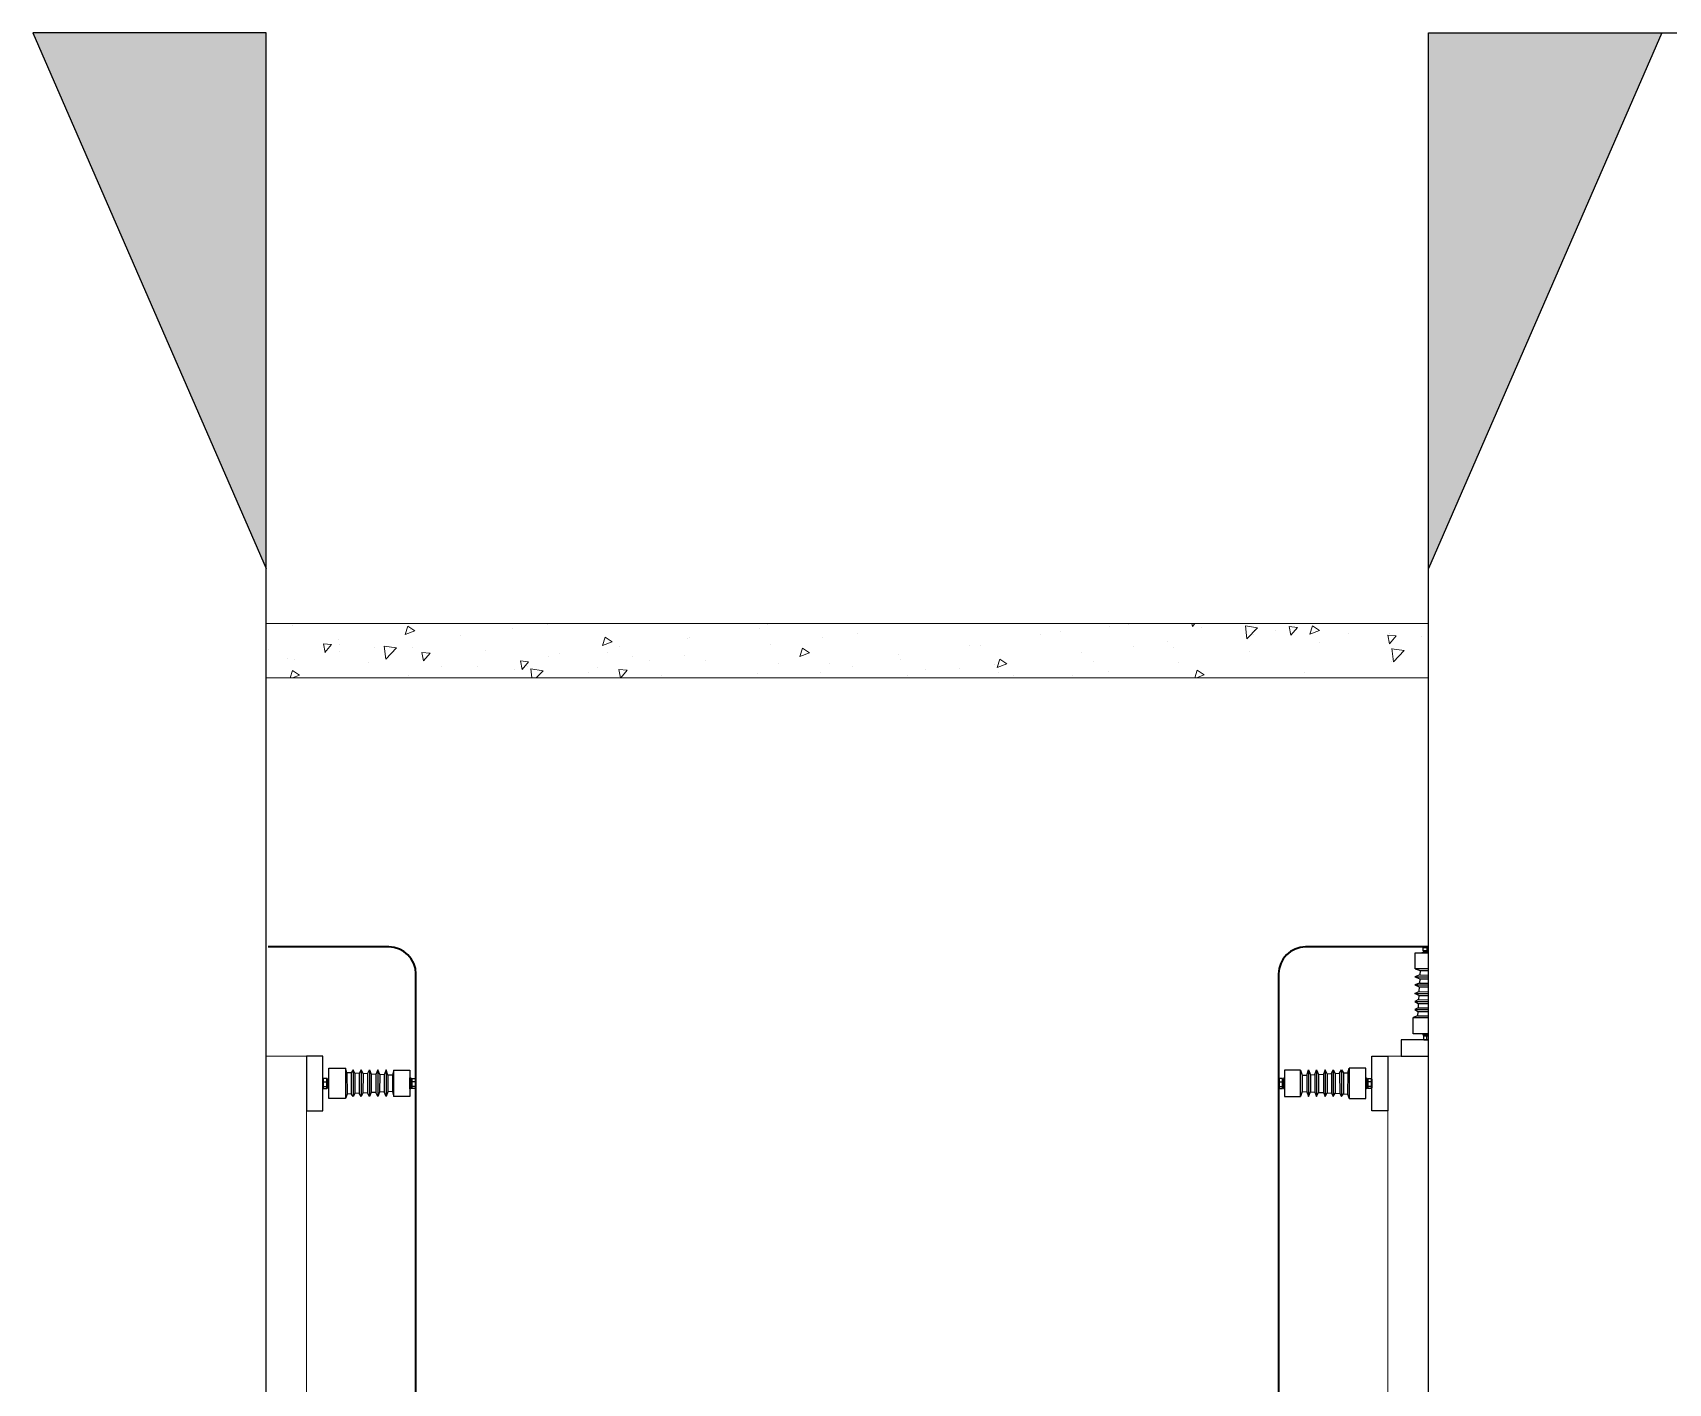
# Model space of a CAD drawing. Extents: x 2368 to 5238, y 905 to 1916.
# Drawn here: x 2393.38 to 2399.43, y 912.56 to 917.55 of the extents above; entities that cross this region are included whole.
import ezdxf

# ---------------------------------------------------------------- set-up
doc = ezdxf.new("R2010")
doc.units = 0
doc.header["$LTSCALE"] = 10
doc.layers.get('0').update_dxf_attribs({"linetype": 'CONTINUOUS'})
doc.layers.add('alvenaria', color=2, linetype='CONTINUOUS', lineweight=15)
doc.layers.add('Vergalhão', color=4, linetype='CONTINUOUS', lineweight=35)
doc.layers.add('ISOLADOR DE PEDESTAL', color=2, linetype='CONTINUOUS')

msp = doc.modelspace()

# ---------------------------------------------------------------- hatches: boundary and pattern name
h = msp.add_hatch(color=210)
h.dxf.hatch_style = 1
h.paths.add_polyline_path([(2394.2384, 915.572), (2394.2384, 917.5536), (2393.375, 917.5536)])
h.paths.add_polyline_path([(2393.375, 905.8302), (2394.2384, 905.8302), (2394.2384, 907.8119)])
h = msp.add_hatch(color=210)
h.dxf.hatch_style = 1
h.paths.add_polyline_path([(2399.4017, 917.5536), (2398.5384, 917.5536), (2398.5384, 915.572)])
h.paths.add_polyline_path([(2398.5384, 907.8119), (2398.5384, 905.8302), (2399.4017, 905.8302)])

# ---------------------------------------------------------------- linework, layer by layer
at = {"color": 210}
for p, q in [((2394.2384, 917.5536), (2393.375, 917.5536)), ((2393.375, 917.5536), (2394.2384, 915.572)), ((2394.2384, 905.8302), (2394.2384, 917.5536)), ((2394.2384, 905.8302), (2394.2384, 917.5536)), ((2394.2384, 905.8302), (2394.2384, 917.5536)), ((2398.5384, 905.8302), (2398.5384, 917.5536)), ((2398.5384, 905.8302), (2398.5384, 917.5536)), ((2398.5384, 917.5536), (2399.4017, 917.5536)), ((2399.4017, 917.5536), (2398.5384, 915.572)), ((2398.5384, 917.5536), (2406.2596, 917.5536))]:
    msp.add_line(p, q, dxfattribs=at)
at = {"color": 1}
for p, q in [((2398.5384, 913.8276), (2398.4371, 913.8276)), ((2398.4371, 913.8276), (2398.4371, 913.7676)), ((2394.4484, 913.7676), (2394.3884, 913.7676)), ((2394.3884, 913.7676), (2394.3884, 913.565)), ((2394.4484, 913.565), (2394.4484, 913.7676)), ((2398.3284, 913.565), (2398.3284, 913.7676)), ((2398.3284, 913.7676), (2398.3884, 913.7676)), ((2398.3884, 913.7676), (2398.3884, 913.565)), ((2398.4371, 913.7676), (2398.5384, 913.7676)), ((2394.3884, 913.565), (2394.4484, 913.565)), ((2398.3884, 913.565), (2398.3284, 913.565))]:
    msp.add_line(p, q, dxfattribs=at)
at = {"layer": 'alvenaria', "color": 52, "true_color": 0xc8c92d}
for p, q in [((2394.2384, 915.3676), (2398.5384, 915.3676)), ((2394.2384, 915.1676), (2398.5384, 915.1676))]:
    msp.add_line(p, q, dxfattribs=at)
at = {"layer": 'alvenaria', "color": 52, "linetype": 'Continuous', "true_color": 0xc8c92d}
for p, q in [((2394.3372, 915.3613), (2394.3372, 915.3613)), ((2394.7629, 915.358), (2394.7526, 915.3273)), ((2394.7882, 915.3409), (2394.7629, 915.358)), ((2395.2786, 915.3645), (2395.2786, 915.3645)), ((2396.0641, 915.3509), (2396.0641, 915.3509)), ((2396.0938, 915.3634), (2396.0938, 915.3634)), ((2397.3596, 915.3588), (2397.3596, 915.3588)), ((2397.4286, 915.3657), (2397.4286, 915.3657)), ((2397.6632, 915.3676), (2397.6652, 915.3565)), ((2397.6744, 915.3676), (2397.6652, 915.3565)), ((2397.6998, 915.3542), (2397.6998, 915.3542)), ((2397.8612, 915.3592), (2397.8668, 915.3109)), ((2397.9064, 915.3521), (2397.8612, 915.3591)), ((2397.9064, 915.3521), (2397.8668, 915.3109)), ((2398.054, 915.3538), (2398.0237, 915.3565)), ((2398.0237, 915.3565), (2398.0296, 915.3247)), ((2398.054, 915.3538), (2398.0295, 915.3247)), ((2398.11, 915.3591), (2398.0997, 915.3284)), ((2398.1353, 915.342), (2398.11, 915.3591)), ((2394.4808, 915.2905), (2394.4504, 915.2932)), ((2394.4505, 915.2932), (2394.4564, 915.2613)), ((2394.4808, 915.2905), (2394.4563, 915.2613)), ((2394.5077, 915.3073), (2394.5077, 915.3073)), ((2394.5086, 915.2903), (2394.5086, 915.2903)), ((2394.7882, 915.341), (2394.7527, 915.3274)), ((2394.7716, 915.3454), (2394.7716, 915.3454)), ((2394.959, 915.3224), (2394.959, 915.3224)), ((2395.1514, 915.3478), (2395.1514, 915.3478)), ((2395.493, 915.3173), (2395.4827, 915.2866)), ((2395.5183, 915.3003), (2395.4827, 915.2867)), ((2395.5183, 915.3002), (2395.493, 915.3173)), ((2395.7975, 915.3125), (2395.7975, 915.3125)), ((2395.8033, 915.3152), (2395.8033, 915.3152)), ((2396.1062, 915.2907), (2396.1062, 915.2907)), ((2396.2986, 915.316), (2396.2986, 915.316)), ((2396.4257, 915.3328), (2396.4257, 915.3328)), ((2397.103, 915.3263), (2397.103, 915.3263)), ((2397.1766, 915.3381), (2397.1766, 915.3381)), ((2397.5729, 915.301), (2397.5729, 915.301)), ((2397.8908, 915.3283), (2397.8908, 915.3283)), ((2397.8937, 915.3433), (2397.8937, 915.3433)), ((2397.971, 915.3428), (2397.971, 915.3428)), ((2398.1353, 915.3421), (2398.0998, 915.3285)), ((2398.1347, 915.2961), (2398.1347, 915.2961)), ((2398.2422, 915.3313), (2398.2422, 915.3313)), ((2398.4184, 915.322), (2398.388, 915.3246)), ((2398.3881, 915.3246), (2398.3939, 915.2928)), ((2398.4184, 915.322), (2398.3939, 915.2928)), ((2398.3955, 915.3318), (2398.3955, 915.3318)), ((2398.5134, 915.3199), (2398.5134, 915.3199)), ((2394.2469, 915.2715), (2394.2469, 915.2715)), ((2394.3186, 915.2381), (2394.3186, 915.2381)), ((2394.3446, 915.2335), (2394.3446, 915.2335)), ((2394.511, 915.2635), (2394.511, 915.2635)), ((2394.6382, 915.2802), (2394.6382, 915.2802)), ((2394.6756, 915.2847), (2394.6812, 915.2365)), ((2394.7208, 915.2777), (2394.6756, 915.2847)), ((2394.7208, 915.2777), (2394.6812, 915.2365)), ((2394.7798, 915.2788), (2394.7798, 915.2788)), ((2394.8452, 915.2586), (2394.8148, 915.2613)), ((2394.8149, 915.2613), (2394.8207, 915.2295)), ((2394.8452, 915.2586), (2394.8207, 915.2295)), ((2395.051, 915.2674), (2395.051, 915.2674)), ((2395.2096, 915.2268), (2395.1792, 915.2294)), ((2395.1792, 915.2294), (2395.1851, 915.1976)), ((2395.2828, 915.2445), (2395.2828, 915.2445)), ((2395.3222, 915.2559), (2395.3222, 915.2559)), ((2395.5013, 915.2617), (2395.5013, 915.2617)), ((2395.5467, 915.2826), (2395.5467, 915.2826)), ((2395.5934, 915.2445), (2395.5934, 915.2445)), ((2395.6582, 915.2317), (2395.6582, 915.2317)), ((2395.7854, 915.2485), (2395.7854, 915.2485)), ((2395.8646, 915.233), (2395.8646, 915.233)), ((2396.2231, 915.2766), (2396.2128, 915.2459)), ((2396.2484, 915.2597), (2396.2128, 915.246)), ((2396.2483, 915.2596), (2396.2231, 915.2766)), ((2396.5784, 915.2524), (2396.5784, 915.2524)), ((2396.584, 915.2364), (2396.584, 915.2364)), ((2396.8392, 915.2882), (2396.8392, 915.2882)), ((2396.8803, 915.2873), (2396.8803, 915.2873)), ((2396.9531, 915.2359), (2396.9428, 915.2052)), ((2396.9784, 915.2189), (2396.9531, 915.2359)), ((2397.2533, 915.259), (2397.2533, 915.259)), ((2397.4457, 915.2843), (2397.4457, 915.2843)), ((2397.5945, 915.2775), (2397.5945, 915.2775)), ((2397.8781, 915.2635), (2397.8781, 915.2635)), ((2398.4034, 915.2751), (2398.409, 915.2268)), ((2398.4486, 915.268), (2398.4034, 915.275)), ((2398.4485, 915.2681), (2398.409, 915.2268)), ((2394.3361, 915.1941), (2394.3272, 915.1676)), ((2394.3614, 915.1771), (2394.3361, 915.1941)), ((2394.3614, 915.1772), (2394.3364, 915.1676)), ((2394.6158, 915.2221), (2394.6158, 915.2221)), ((2394.7654, 915.1763), (2394.7654, 915.1763)), ((2394.8869, 915.2106), (2394.8869, 915.2106)), ((2395.022, 915.2088), (2395.022, 915.2088)), ((2395.1581, 915.1991), (2395.1581, 915.1991)), ((2395.2096, 915.2268), (2395.1851, 915.1976)), ((2395.205, 915.2108), (2395.205, 915.2108)), ((2395.2178, 915.2006), (2395.2216, 915.1676)), ((2395.263, 915.1936), (2395.2178, 915.2006)), ((2395.2629, 915.1936), (2395.2379, 915.1676)), ((2395.4293, 915.1877), (2395.4293, 915.1877)), ((2395.4658, 915.2064), (2395.4658, 915.2064)), ((2395.5739, 915.1949), (2395.5436, 915.1975)), ((2395.5436, 915.1975), (2395.5491, 915.1676)), ((2395.5739, 915.1949), (2395.551, 915.1676)), ((2395.7005, 915.1762), (2395.7005, 915.1762)), ((2396.0579, 915.1818), (2396.0579, 915.1818)), ((2396.1357, 915.2215), (2396.1357, 915.2215)), ((2396.2878, 915.1856), (2396.2878, 915.1856)), ((2396.3218, 915.2199), (2396.3218, 915.2199)), ((2396.4069, 915.2101), (2396.4069, 915.2101)), ((2396.6129, 915.1746), (2396.6129, 915.1746)), ((2396.6781, 915.1986), (2396.6781, 915.1986)), ((2396.8053, 915.2), (2396.8053, 915.2)), ((2396.9325, 915.2167), (2396.9325, 915.2167)), ((2396.9784, 915.219), (2396.9429, 915.2053)), ((2396.9493, 915.1872), (2396.9493, 915.1872)), ((2397.002, 915.1758), (2397.002, 915.1758)), ((2397.2205, 915.1757), (2397.2205, 915.1757)), ((2397.2983, 915.2266), (2397.2983, 915.2266)), ((2397.3534, 915.1897), (2397.3534, 915.1897)), ((2397.6143, 915.2255), (2397.6143, 915.2255)), ((2397.6832, 915.1952), (2397.6739, 915.1676)), ((2397.7085, 915.1783), (2397.6806, 915.1676)), ((2397.7085, 915.1782), (2397.6832, 915.1952)), ((2398.0797, 915.185), (2398.0797, 915.185)), ((2398.4005, 915.2272), (2398.4005, 915.2272)), ((2397.9525, 915.1682), (2397.9525, 915.1682))]:
    msp.add_line(p, q, dxfattribs=at)
at = {"layer": 'alvenaria'}
for p, q in [((2394.2384, 908.3676), (2394.2384, 913.7676)), ((2394.3884, 913.7676), (2394.2384, 913.7676)), ((2394.3884, 908.3676), (2394.3884, 913.7676)), ((2398.5384, 913.7676), (2398.3884, 913.7676)), ((2398.3884, 913.7676), (2398.3884, 908.3676))]:
    msp.add_line(p, q, dxfattribs=at)
at = {"layer": 'ISOLADOR DE PEDESTAL', "color": 1}
for p, q in [((2398.4887, 914.0906), (2398.4887, 914.1497)), ((2398.4887, 914.1497), (2398.5384, 914.1497)), ((2398.517, 914.1497), (2398.517, 914.1527)), ((2398.517, 914.1527), (2398.5384, 914.1527)), ((2398.5384, 914.1497), (2398.517, 914.1497)), ((2398.5192, 914.157), (2398.5192, 914.17)), ((2398.5192, 914.17), (2398.5384, 914.17)), ((2398.5384, 914.157), (2398.5192, 914.157)), ((2398.5217, 914.1527), (2398.5217, 914.157)), ((2398.5217, 914.157), (2398.5384, 914.157)), ((2398.5384, 914.1527), (2398.5217, 914.1527)), ((2398.5224, 914.1718), (2398.5384, 914.1718)), ((2398.532, 914.17), (2398.532, 914.157)), ((2398.5384, 914.0906), (2398.4887, 914.0906)), ((2398.4887, 914.0906), (2398.508, 914.0846)), ((2398.508, 914.0846), (2398.507, 914.068)), ((2398.508, 914.0846), (2398.5384, 914.0846)), ((2398.507, 914.068), (2398.4881, 914.0613)), ((2398.4881, 914.0613), (2398.5384, 914.0613)), ((2398.4881, 914.0613), (2398.5062, 914.0539)), ((2398.5053, 914.0382), (2398.4881, 914.0315)), ((2398.4881, 914.0315), (2398.5384, 914.0315)), ((2398.4881, 914.0315), (2398.5045, 914.0241)), ((2398.5045, 914.0241), (2398.5034, 914.0064)), ((2398.5045, 914.0241), (2398.5384, 914.0241)), ((2398.5062, 914.0539), (2398.5053, 914.0382)), ((2398.5053, 914.0382), (2398.5384, 914.0379)), ((2398.5062, 914.0539), (2398.5384, 914.0539)), ((2398.507, 914.068), (2398.5384, 914.0677)), ((2398.4881, 913.9997), (2398.5034, 914.0064)), ((2398.4881, 913.9997), (2398.5384, 913.9997)), ((2398.5026, 913.9923), (2398.4881, 913.9997)), ((2398.5017, 913.9766), (2398.4881, 913.9699)), ((2398.4881, 913.9699), (2398.5384, 913.9699)), ((2398.4881, 913.9699), (2398.5009, 913.9625)), ((2398.5009, 913.9625), (2398.5, 913.9462)), ((2398.5009, 913.9625), (2398.5384, 913.9625)), ((2398.5026, 913.9923), (2398.5017, 913.9766)), ((2398.5017, 913.9766), (2398.5384, 913.9763)), ((2398.5026, 913.9923), (2398.5384, 913.9923)), ((2398.5034, 914.0064), (2398.5384, 914.0061)), ((2398.4982, 913.9163), (2398.4817, 913.9108)), ((2398.4817, 913.8497), (2398.4817, 913.9111)), ((2398.4817, 913.9111), (2398.5384, 913.9111)), ((2398.5, 913.9462), (2398.4881, 913.9396)), ((2398.4881, 913.9396), (2398.5384, 913.9396)), ((2398.4881, 913.9396), (2398.4992, 913.9322)), ((2398.4992, 913.9322), (2398.4982, 913.9163)), ((2398.4982, 913.9163), (2398.5384, 913.9166)), ((2398.4992, 913.9322), (2398.5384, 913.9322)), ((2398.5, 913.9462), (2398.5384, 913.946)), ((2398.5384, 913.8497), (2398.4817, 913.8497)), ((2398.5384, 913.8497), (2398.5173, 913.8497)), ((2398.5173, 913.8497), (2398.5173, 913.8467)), ((2398.5173, 913.8467), (2398.5384, 913.8467)), ((2398.5384, 913.8423), (2398.5196, 913.8423)), ((2398.5196, 913.8423), (2398.5196, 913.8293)), ((2398.5384, 913.8467), (2398.5221, 913.8467)), ((2398.5221, 913.8467), (2398.5221, 913.8423)), ((2398.5221, 913.8423), (2398.5384, 913.8423)), ((2398.5323, 913.8293), (2398.5323, 913.8423)), ((2398.5196, 913.8293), (2398.5384, 913.8293)), ((2398.5227, 913.8276), (2398.5384, 913.8276)), ((2394.5371, 913.7064), (2394.5316, 913.723)), ((2394.5603, 913.7166), (2394.553, 913.7055)), ((2394.5603, 913.7166), (2394.5603, 913.6186)), ((2394.567, 913.7047), (2394.5603, 913.7166)), ((2394.5907, 913.7166), (2394.5833, 913.7038)), ((2394.5907, 913.7166), (2394.5907, 913.6186)), ((2394.5974, 913.703), (2394.5907, 913.7166)), ((2394.6131, 913.702), (2394.6205, 913.7166)), ((2394.6205, 913.7166), (2394.6205, 913.6186)), ((2394.6205, 913.7166), (2394.6272, 913.7012)), ((2394.6523, 913.7166), (2394.6449, 913.7002)), ((2394.6523, 913.7166), (2394.6523, 913.6186)), ((2394.659, 913.6994), (2394.6523, 913.7166)), ((2394.6821, 913.7166), (2394.6747, 913.6985)), ((2394.6821, 913.7166), (2394.6821, 913.6186)), ((2394.6888, 913.6977), (2394.6821, 913.7166)), ((2398.088, 913.6977), (2398.0946, 913.7166)), ((2398.0946, 913.7166), (2398.0946, 913.6186)), ((2398.0946, 913.7166), (2398.102, 913.6985)), ((2398.1177, 913.6994), (2398.1244, 913.7166)), ((2398.1244, 913.7166), (2398.1244, 913.6186)), ((2398.1244, 913.7166), (2398.1318, 913.7002)), ((2398.1563, 913.7166), (2398.1496, 913.7012)), ((2398.1563, 913.7166), (2398.1563, 913.6186)), ((2398.1637, 913.702), (2398.1563, 913.7166)), ((2398.1794, 913.703), (2398.1861, 913.7166)), ((2398.1861, 913.7166), (2398.1861, 913.6186)), ((2398.1861, 913.7166), (2398.1935, 913.7038)), ((2398.2097, 913.7047), (2398.2164, 913.7166)), ((2398.2164, 913.7166), (2398.2164, 913.6186)), ((2398.2164, 913.7166), (2398.2238, 913.7055)), ((2398.2397, 913.7064), (2398.2452, 913.723)), ((2394.4484, 913.6819), (2394.4484, 913.6507)), ((2394.4501, 913.6723), (2394.4631, 913.6723)), ((2394.553, 913.7055), (2394.5371, 913.7064)), ((2394.5371, 913.7064), (2394.5377, 913.6276)), ((2394.553, 913.7055), (2394.5531, 913.6285)), ((2394.567, 913.7047), (2394.5665, 913.6292)), ((2394.5833, 913.7038), (2394.567, 913.7047)), ((2394.5833, 913.7038), (2394.5833, 913.6302)), ((2394.5974, 913.703), (2394.5968, 913.6309)), ((2394.6131, 913.702), (2394.5974, 913.703)), ((2394.6131, 913.702), (2394.6131, 913.6318)), ((2394.6272, 913.7012), (2394.6266, 913.6326)), ((2394.6449, 913.7002), (2394.6272, 913.7012)), ((2394.6449, 913.7002), (2394.6449, 913.6336)), ((2394.659, 913.6994), (2394.6585, 913.6343)), ((2394.6747, 913.6985), (2394.659, 913.6994)), ((2394.6747, 913.6985), (2394.6747, 913.6352)), ((2394.6888, 913.6977), (2394.6883, 913.636)), ((2394.7054, 913.6967), (2394.6888, 913.6977)), ((2394.7114, 913.716), (2394.7054, 913.6967)), ((2394.7054, 913.6967), (2394.7054, 913.6369)), ((2394.7908, 913.6727), (2394.7778, 913.6727)), ((2394.7926, 913.6823), (2394.7926, 913.6511)), ((2397.9842, 913.6823), (2397.9842, 913.6511)), ((2397.9859, 913.6727), (2397.9989, 913.6727)), ((2398.0653, 913.716), (2398.0714, 913.6967)), ((2398.0714, 913.6967), (2398.088, 913.6977)), ((2398.0714, 913.6967), (2398.0714, 913.6369)), ((2398.088, 913.6977), (2398.0885, 913.636)), ((2398.102, 913.6985), (2398.1177, 913.6994)), ((2398.102, 913.6985), (2398.102, 913.6352)), ((2398.1177, 913.6994), (2398.1183, 913.6343)), ((2398.1318, 913.7002), (2398.1496, 913.7012)), ((2398.1318, 913.7002), (2398.1318, 913.6336)), ((2398.1496, 913.7012), (2398.1501, 913.6326)), ((2398.1637, 913.702), (2398.1794, 913.703)), ((2398.1637, 913.702), (2398.1637, 913.6318)), ((2398.1794, 913.703), (2398.18, 913.6309)), ((2398.1935, 913.7038), (2398.2097, 913.7047)), ((2398.1935, 913.7038), (2398.1935, 913.6302)), ((2398.2097, 913.7047), (2398.2103, 913.6292)), ((2398.2238, 913.7055), (2398.2236, 913.6285)), ((2398.2238, 913.7055), (2398.2397, 913.7064)), ((2398.2397, 913.7064), (2398.239, 913.6276)), ((2398.3266, 913.6723), (2398.3136, 913.6723)), ((2398.3284, 913.6819), (2398.3284, 913.6507)), ((2394.4501, 913.6551), (2394.4631, 913.6551)), ((2394.5377, 913.6276), (2394.5319, 913.6105)), ((2394.5531, 913.6285), (2394.5377, 913.6276)), ((2394.5603, 913.6186), (2394.5531, 913.6285)), ((2394.5665, 913.6292), (2394.5603, 913.6186)), ((2394.5833, 913.6302), (2394.5665, 913.6292)), ((2394.5907, 913.6186), (2394.5833, 913.6302)), ((2394.5968, 913.6309), (2394.5907, 913.6186)), ((2394.6131, 913.6318), (2394.5968, 913.6309)), ((2394.6205, 913.6186), (2394.6131, 913.6318)), ((2394.6266, 913.6326), (2394.6205, 913.6186)), ((2394.6449, 913.6336), (2394.6266, 913.6326)), ((2394.6523, 913.6186), (2394.6449, 913.6336)), ((2394.6585, 913.6343), (2394.6523, 913.6186)), ((2394.6747, 913.6352), (2394.6585, 913.6343)), ((2394.6821, 913.6186), (2394.6747, 913.6352)), ((2394.6883, 913.636), (2394.6821, 913.6186)), ((2394.7054, 913.6369), (2394.6883, 913.636)), ((2394.7054, 913.6369), (2394.7114, 913.6183)), ((2394.7908, 913.6555), (2394.7778, 913.6555)), ((2397.9859, 913.6555), (2397.9989, 913.6555)), ((2398.0714, 913.6369), (2398.0653, 913.6183)), ((2398.0714, 913.6369), (2398.0885, 913.636)), ((2398.0885, 913.636), (2398.0946, 913.6186)), ((2398.0946, 913.6186), (2398.102, 913.6352)), ((2398.102, 913.6352), (2398.1183, 913.6343)), ((2398.1183, 913.6343), (2398.1244, 913.6186)), ((2398.1244, 913.6186), (2398.1318, 913.6336)), ((2398.1318, 913.6336), (2398.1501, 913.6326)), ((2398.1501, 913.6326), (2398.1563, 913.6186)), ((2398.1563, 913.6186), (2398.1637, 913.6318)), ((2398.1637, 913.6318), (2398.18, 913.6309)), ((2398.18, 913.6309), (2398.1861, 913.6186)), ((2398.1861, 913.6186), (2398.1935, 913.6302)), ((2398.1935, 913.6302), (2398.2103, 913.6292)), ((2398.2103, 913.6292), (2398.2164, 913.6186)), ((2398.2164, 913.6186), (2398.2236, 913.6285)), ((2398.2236, 913.6285), (2398.239, 913.6276)), ((2398.239, 913.6276), (2398.2449, 913.6105)), ((2398.3266, 913.6551), (2398.3136, 913.6551))]:
    msp.add_line(p, q, dxfattribs=at)
for points in [[(2394.5319, 913.723), (2394.5319, 913.6105), (2394.4705, 913.6105), (2394.4705, 913.723)], [(2398.2449, 913.723), (2398.2449, 913.6105), (2398.3063, 913.6105), (2398.3063, 913.723)], [(2394.4501, 913.6851), (2394.4501, 913.6475), (2394.4631, 913.6475), (2394.4631, 913.6851)], [(2394.4631, 913.6825), (2394.4631, 913.6501), (2394.4675, 913.6501), (2394.4675, 913.6825)], [(2394.4675, 913.6873), (2394.4675, 913.6462), (2394.4705, 913.6462), (2394.4705, 913.6873)], [(2394.7705, 913.716), (2394.7705, 913.6183), (2394.7114, 913.6183), (2394.7114, 913.716)], [(2394.7735, 913.6877), (2394.7735, 913.6466), (2394.7705, 913.6466), (2394.7705, 913.6877)], [(2394.7778, 913.6829), (2394.7778, 913.6504), (2394.7735, 913.6504), (2394.7735, 913.6829)], [(2394.7908, 913.6855), (2394.7908, 913.6479), (2394.7778, 913.6479), (2394.7778, 913.6855)], [(2397.9859, 913.6855), (2397.9859, 913.6479), (2397.9989, 913.6479), (2397.9989, 913.6855)], [(2397.9989, 913.6829), (2397.9989, 913.6504), (2398.0032, 913.6504), (2398.0032, 913.6829)], [(2398.0032, 913.6877), (2398.0032, 913.6466), (2398.0063, 913.6466), (2398.0063, 913.6877)], [(2398.0063, 913.716), (2398.0063, 913.6183), (2398.0653, 913.6183), (2398.0653, 913.716)], [(2398.3093, 913.6873), (2398.3093, 913.6462), (2398.3063, 913.6462), (2398.3063, 913.6873)], [(2398.3136, 913.6825), (2398.3136, 913.6501), (2398.3093, 913.6501), (2398.3093, 913.6825)], [(2398.3266, 913.6851), (2398.3266, 913.6475), (2398.3136, 913.6475), (2398.3136, 913.6851)]]:
    msp.add_lwpolyline(points, close=True, dxfattribs=at)
for centre, start, end in [((2398.5224, 914.168), 89.89714, 147.93717), ((2398.5288, 914.168), 32.06283, 90.10286), ((2398.5351, 914.168), 89.89714, 147.93717), ((2398.5227, 913.8314), 212.06283, 270.10286), ((2398.5291, 913.8314), 269.89714, 327.93717), ((2398.5355, 913.8314), 212.06283, 270.10286), ((2394.4521, 913.6819), 122.06283, 180.10286), ((2394.4521, 913.6755), 179.89714, 237.93717), ((2394.4521, 913.6691), 122.06283, 180.10286), ((2394.4521, 913.6583), 179.89714, 237.93717), ((2394.7888, 913.6823), 359.89714, 57.93717), ((2394.7888, 913.6759), 302.06283, 0.10286), ((2394.7888, 913.6695), 359.89714, 57.93717), ((2394.7888, 913.6587), 302.06283, 0.10286), ((2397.9879, 913.6823), 122.06283, 180.10286), ((2397.9879, 913.6759), 179.89714, 237.93717), ((2397.9879, 913.6695), 122.06283, 180.10286), ((2397.9879, 913.6587), 179.89714, 237.93717), ((2398.3246, 913.6819), 359.89714, 57.93717), ((2398.3246, 913.6755), 302.06283, 0.10286), ((2398.3246, 913.6691), 359.89714, 57.93717), ((2398.3246, 913.6583), 302.06283, 0.10286), ((2394.4521, 913.6519), 122.06283, 180.10286), ((2394.4521, 913.6507), 179.89714, 237.93717), ((2394.7888, 913.6523), 359.89714, 57.93717), ((2394.7888, 913.6511), 302.06283, 0.10286), ((2397.9879, 913.6523), 122.06283, 180.10286), ((2397.9879, 913.6511), 179.89714, 237.93717), ((2398.3246, 913.6519), 359.89714, 57.93717), ((2398.3246, 913.6507), 302.06283, 0.10286)]:
    msp.add_arc(centre, 0.00377, start, end, dxfattribs=at)
at = {"layer": 'Vergalhão', "color": 5}
for p, q in [((2394.6926, 914.1718), (2394.246, 914.1718)), ((2398.5384, 914.1718), (2398.0842, 914.1718)), ((2394.7926, 910.0993), (2394.7926, 914.0718)), ((2397.9842, 914.0718), (2397.9842, 911.8085))]:
    msp.add_line(p, q, dxfattribs=at)
for centre, start, end in [((2394.6926, 914.0718), 0, 90), ((2398.0842, 914.0718), 90, 180)]:
    msp.add_arc(centre, 0.1, start, end, dxfattribs=at)

doc.saveas('drawing.dxf')
